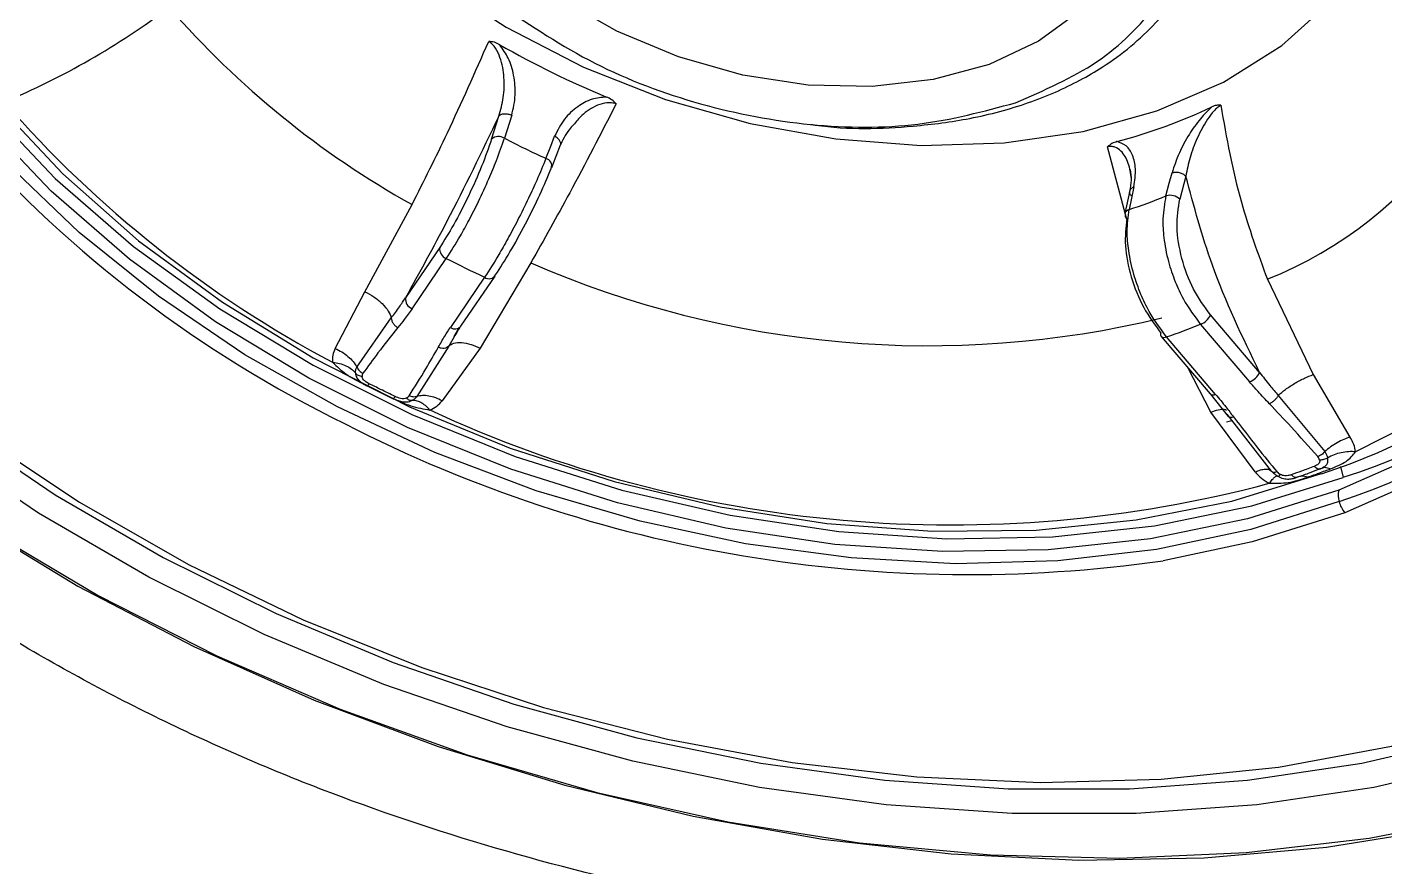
# Model space of a CAD drawing. Extents: x 525 to 613, y 487 to 635.
# Drawn here: x 554.262 to 555.882, y 575.496 to 576.498 of the extents above; entities that cross this region are included whole.
import ezdxf

# ---------------------------------------------------------------- set-up
doc = ezdxf.new("R2010")
doc.units = 0
doc.header["$MEASUREMENT"] = 0
doc.layers.add('1', color=4, linetype='Continuous')
doc.layers.add('STD TEST', color=3, linetype='Continuous')

# ---------------------------------------------------------------- blocks, each defined once
blk = doc.blocks.new('2023 VANGUARD')
at = {"layer": '1', "color": 3, "linetype": 'Continuous', "lineweight": 25}
for p, q in [((-14.1436, -16.3264), (-14.1349, -16.299)), ((-14.1195, -16.2979), (-14.1282, -16.3253)), ((-14.0718, -16.3602), (-14.0612, -16.3333)), ((-13.3855, -16.4223), (-13.4084, -16.3355)), ((-13.315, -16.3707), (-13.3221, -16.3982)), ((-13.3817, -16.3876), (-13.3876, -16.4153)), ((-13.3769, -16.3835), (-13.3826, -16.4104)), ((-14.2948, -16.5087), (-14.2385, -16.4046)), ((-14.2055, -16.4559), (-14.2464, -16.5159)), ((-14.2385, -16.5289), (-14.1976, -16.4689)), ((-14.0968, -16.474), (-14.1572, -16.5761)), ((-14.1519, -16.4913), (-14.1927, -16.5513)), ((-14.1803, -16.5499), (-14.1394, -16.4899)), ((-13.2177, -16.4938), (-13.163, -16.6076)), ((-14.3301, -16.5764), (-14.2948, -16.5087)), ((-14.3043, -16.5987), (-14.2633, -16.54)), ((-13.227, -16.605), (-13.2855, -16.5363)), ((-14.1881, -16.5621), (-14.1819, -16.5515)), ((-13.2974, -16.5476), (-13.2389, -16.6163)), ((-14.1948, -16.5736), (-14.2327, -16.6338)), ((-14.1572, -16.5761), (-14.2025, -16.639)), ((-13.3444, -16.562), (-13.2859, -16.6307)), ((-13.2795, -16.6312), (-13.3381, -16.5624)), ((-13.2852, -16.6524), (-13.3128, -16.5991)), ((-13.163, -16.6076), (-13.1191, -16.6823)), ((-14.292, -16.6211), (-14.261, -16.6364)), ((-13.2856, -16.631), (-13.2859, -16.6307)), ((-13.2856, -16.631), (-13.2643, -16.6577)), ((-13.2047, -16.6325), (-13.1491, -16.6996)), ((-13.2324, -16.7238), (-13.2852, -16.6524)), ((-13.2128, -16.7229), (-13.2655, -16.6548)), ((-13.2663, -16.6641), (-13.26, -16.6626)), ((-13.2157, -16.721), (-13.2128, -16.7229)), ((-13.1498, -16.7179), (-13.1516, -16.719)), ((-13.15, -16.7175), (-13.1499, -16.7177)), ((-13.1303, -16.7172), (-13.1273, -16.7303))]:
    blk.add_line(p, q, dxfattribs=at)
at = {"layer": '1', "color": 3, "linetype": 'Continuous', "lineweight": 25, "flags": 128}
for points in [[(-14.7486, -16.791), (-14.6133, -16.8713), (-14.4715, -16.9435), (-14.3242, -17.0072), (-14.1726, -17.0617), (-14.018, -17.1067), (-13.8615, -17.1417), (-13.7045, -17.1666), (-13.5482, -17.181), (-13.3939, -17.1849), (-13.2428, -17.1782), (-13.0962, -17.1611), (-12.9551, -17.1336)], [(-12.9576, -17.0695), (-13.0908, -17.1006), (-13.2302, -17.1214), (-13.3744, -17.1318), (-13.5223, -17.1318), (-13.6726, -17.1213), (-13.824, -17.1005), (-13.9752, -17.0694), (-14.1249, -17.0283), (-14.272, -16.9777), (-14.415, -16.918), (-14.5528, -16.8495), (-14.6842, -16.7731), (-14.808, -16.6892)], [(-14.7855, -16.669), (-14.6643, -16.7511), (-14.5357, -16.826), (-14.4008, -16.893), (-14.2609, -16.9515), (-14.117, -17.001), (-13.9704, -17.0412), (-13.8224, -17.0716), (-13.6742, -17.092), (-13.5271, -17.1023), (-13.3824, -17.1023), (-13.2412, -17.0921), (-13.1049, -17.0717), (-12.9744, -17.0413)], [(-13.1321, -16.7593), (-13.2376, -16.7927), (-13.3499, -16.8163), (-13.4677, -16.83), (-13.5897, -16.8334), (-13.7144, -16.8266), (-13.8404, -16.8097), (-13.9662, -16.7828), (-14.0903, -16.7463), (-14.2112, -16.7006), (-14.3276, -16.6462), (-14.438, -16.5838), (-14.5412, -16.514), (-14.636, -16.4378), (-14.7212, -16.356), (-14.7959, -16.2696), (-14.8592, -16.1796), (-14.9103, -16.087), (-14.9487, -15.9929), (-14.9738, -15.8984), (-14.9855, -15.8047), (-14.9835, -15.7128), (-14.9679, -15.6238), (-14.9516, -15.5712)], [(-12.874, -15.6084), (-12.8018, -15.7011), (-12.7425, -15.7971), (-12.6967, -15.8952), (-12.6651, -15.9941), (-12.6481, -16.0928), (-12.6458, -16.1898), (-12.6584, -16.284), (-12.6856, -16.3741), (-12.7271, -16.4591), (-12.7824, -16.5379), (-12.8508, -16.6095), (-12.9314, -16.673), (-13.0232, -16.7276), (-13.1251, -16.7726)], [(-14.9452, -15.6836), (-14.9491, -15.723), (-14.948, -15.8162), (-14.9327, -15.9109), (-14.9033, -16.0062), (-14.8603, -16.1006), (-14.8042, -16.1932), (-14.7356, -16.2826), (-14.6555, -16.3678), (-14.5648, -16.4477), (-14.4648, -16.5212), (-14.3566, -16.5876), (-14.2416, -16.6459), (-14.1213, -16.6954), (-13.9971, -16.7354), (-13.8707, -16.7656), (-13.7436, -16.7854), (-13.6175, -16.7947), (-13.4938, -16.7933), (-13.3742, -16.7812), (-13.2602, -16.7587), (-13.1532, -16.7259)], [(-13.4494, -15.7974), (-13.4095, -15.8528), (-13.3817, -15.9106), (-13.3671, -15.9689), (-13.3659, -16.026), (-13.3782, -16.0802), (-13.4038, -16.1298), (-13.4417, -16.1734), (-13.4908, -16.2095), (-13.5497, -16.2371), (-13.6166, -16.2553), (-13.6893, -16.2636), (-13.7658, -16.2618), (-13.8437, -16.2499), (-13.9206, -16.2282), (-13.9942, -16.1975), (-14.0622, -16.1586), (-14.1226, -16.1127), (-14.1736, -16.0613)], [(-12.6812, -15.976), (-12.6801, -15.9802), (-12.6634, -16.0772), (-12.6612, -16.1725), (-12.6735, -16.2651), (-12.7003, -16.3538), (-12.7411, -16.4374), (-12.7954, -16.5149), (-12.8627, -16.5853), (-12.9419, -16.6477), (-13.0322, -16.7014), (-13.1324, -16.7456)], [(-14.353, -16.0065), (-14.2873, -16.0747), (-14.2111, -16.1372), (-14.126, -16.1928), (-14.0337, -16.2404), (-13.9361, -16.2789), (-13.835, -16.3077), (-13.7326, -16.3262), (-13.6308, -16.334), (-13.5317, -16.3309), (-13.4374, -16.3171), (-13.3496, -16.2927), (-13.2701, -16.2582), (-13.2006, -16.2145), (-13.1424, -16.1623), (-13.0966, -16.1026), (-13.0643, -16.0367)], [(-12.7004, -16.0943), (-12.702, -16.1895), (-12.7189, -16.2814), (-12.7507, -16.3688), (-12.7971, -16.4505), (-12.8573, -16.5255), (-12.9306, -16.5925), (-13.016, -16.6509), (-13.1123, -16.6997)], [(-14.747, -16.2866), (-14.6643, -16.3733), (-14.5709, -16.4545), (-14.4679, -16.5292), (-14.3567, -16.5964), (-14.2388, -16.6554), (-14.1154, -16.7053), (-13.9883, -16.7455), (-13.859, -16.7755), (-13.7291, -16.795), (-13.6002, -16.8037), (-13.4741, -16.8014), (-13.3522, -16.7883), (-13.2361, -16.7645), (-13.1273, -16.7303)], [(-13.1324, -16.7456), (-13.2412, -16.7798), (-13.3573, -16.8037), (-13.4791, -16.8168), (-13.6053, -16.819), (-13.7341, -16.8103), (-13.864, -16.7909), (-13.9933, -16.7608), (-14.1205, -16.7206), (-14.2438, -16.6707), (-14.3618, -16.6118), (-14.473, -16.5445), (-14.5759, -16.4698), (-14.6693, -16.3886), (-14.7521, -16.3019)], [(-14.0787, -16.3496), (-14.0729, -16.3347), (-14.0683, -16.323)], [(-13.3387, -16.3943), (-13.3347, -16.3789), (-13.3315, -16.3668)], [(-15.2129, -16.3984), (-15.1163, -16.5019), (-15.0095, -16.6005), (-14.8935, -16.6936), (-14.7691, -16.7803), (-14.6373, -16.8601), (-14.499, -16.9322), (-14.3553, -16.9963), (-14.2073, -17.0517), (-14.0561, -17.0981), (-13.9029, -17.1351), (-13.7488, -17.1624), (-13.5951, -17.1798), (-13.4428, -17.1873), (-13.2932, -17.1846), (-13.1473, -17.1719), (-13.0064, -17.1493), (-12.8714, -17.1168), (-12.7434, -17.0749), (-12.6233, -17.0237), (-12.5122, -16.9637), (-12.4107, -16.8953), (-12.3198, -16.8191), (-12.266, -16.7649)], [(-15.0708, -16.3949), (-14.9769, -16.4948), (-14.8724, -16.5896), (-14.7582, -16.6783), (-14.6354, -16.7601), (-14.5052, -16.8343), (-14.3686, -16.9003), (-14.227, -16.9574), (-14.0816, -17.0051), (-13.9337, -17.043), (-13.7847, -17.0707), (-13.6359, -17.088), (-13.4886, -17.0948), (-13.3443, -17.0909), (-13.2042, -17.0764), (-13.0695, -17.0514), (-12.9415, -17.0163), (-12.8214, -16.9711), (-12.7578, -16.9416)], [(-13.1251, -16.7726), (-13.2358, -16.8075), (-13.3422, -16.8298)]]:
    blk.add_lwpolyline(points, dxfattribs=at)
at = {"layer": '1', "color": 3, "linetype": 'Continuous', "lineweight": 25}
for centre, radius, start, end in [((-13.4018, -16.0348), 0.4945, 291.8533, 356.5965), ((-15.083, -15.4306), 0.9236, 292.7917, 306.9104), ((-13.7083, -15.4559), 1.0868, 221.007, 240.7986), ((-13.6063, -15.299), 1.0558, 240.0256, 247.735), ((-13.6906, -15.3802), 1.3725, 221.0753, 242.0791), ((-13.5622, -15.7034), 0.6473, 284.7717, 295.4575), ((-13.3512, -16.085), 0.709, 288.0028, 341.0019), ((-13.3313, -16.0721), 0.689, 287.2221, 339.2296), ((-13.671, -15.3438), 1.4726, 221.5886, 243.92), ((-14.1352, -16.3362), 0.013, 57.4035, 130.4735), ((-13.6316, -15.3751), 1.0721, 242.4073, 245.3532), ((-14.0808, -16.3583), 0.00895, 340.3022, 76.6017), ((-13.3685, -16.0513), 0.7082, 287.7001, 334.0771), ((-13.3278, -16.3765), 0.0104, 108.9634, 110.9816), ((-13.5864, -15.786), 0.6568, 288.0725, 292.1567), ((-13.335, -16.404), 0.0104, 108.9641, 110.9103), ((-13.3337, -16.4102), 0.0167, 46.3007, 106.1546), ((-13.3809, -16.4172), 0.00697, 104.6529, 164.4143), ((-13.3808, -16.4163), 0.0068, 171.4783, 227.9065), ((-14.1932, -16.4573), 0.0124, 173.4728, 249.0824), ((-13.6304, -15.3699), 1.2367, 242.7003, 245.0602), ((-13.6222, -15.3866), 1.1865, 246.4225, 283.5866), ((-14.1466, -16.484), 0.00905, 234.1163, 329.3087), ((-14.234, -16.5173), 0.0124, 173.4725, 249.0823), ((-13.3051, -16.5276), 0.0214, 290.8915, 335.9356), ((-14.1873, -16.5435), 0.00952, 235.4584, 317.6457), ((-13.3411, -16.5597), 0.00408, 155.8755, 215.436), ((-13.5782, -15.8439), 0.7576, 288.4787, 291.7505), ((-13.3409, -16.5574), 0.00582, 233.2301, 299.2561), ((-13.2466, -16.5963), 0.0214, 290.8915, 335.936), ((-13.2824, -16.6261), 0.00581, 236.5403, 300.0014), ((-13.5953, -15.3092), 1.4779, 245.1137, 284.8954), ((-13.5741, -15.2167), 1.6297, 242.8248, 278.1835), ((-13.1528, -16.7176), 0.00833, 245.9049, 267.396), ((-13.1085, -16.752), 0.0247, 165.065, 197.1851), ((-13.1001, -16.7509), 0.0331, 194.5758, 220.9162)]:
    blk.add_arc(centre, radius, start, end, dxfattribs=at)
for points, knots in [([(-16.5498, -12.9159), (-16.5513, -12.9278), (-16.5546, -12.9527), (-16.5593, -12.9917), (-16.5648, -13.0384), (-16.5706, -13.0916), (-16.5768, -13.1543), (-16.5856, -13.2521), (-16.597, -13.4089), (-16.6056, -13.6098), (-16.6073, -13.7755), (-16.6062, -13.8771), (-16.605, -13.9448), (-16.6029, -14.0187), (-16.5994, -14.1035), (-16.5941, -14.2052), (-16.5842, -14.3493), (-16.5663, -14.536), (-16.5392, -14.7398), (-16.5037, -14.9438), (-16.4518, -15.1823), (-16.3967, -15.3786), (-16.3451, -15.5324), (-16.308, -15.6353), (-16.2536, -15.7721), (-16.1757, -15.9427), (-16.0822, -16.1203), (-15.9754, -16.2961), (-15.8496, -16.4766), (-15.7008, -16.6615), (-15.4966, -16.879), (-15.2361, -17.1079), (-14.9778, -17.2893), (-14.7816, -17.4079), (-14.6514, -17.4802), (-14.5181, -17.5485), (-14.3583, -17.6236), (-14.1583, -17.7076), (-13.9232, -17.792), (-13.7387, -17.8474), (-13.6197, -17.879), (-13.5652, -17.8927), (-13.5255, -17.9023), (-13.4995, -17.9085), (-13.4845, -17.912), (-13.473, -17.9145), (-13.4643, -17.9166), (-13.4566, -17.9185), (-13.4482, -17.9205), (-13.4432, -17.9214), (-13.4409, -17.9218)], [0, 0, 0, 0, 0.0063364, 0.0132778, 0.0208232, 0.0312243, 0.0416147, 0.0541661, 0.0831948, 0.124789, 0.1604454, 0.1705739, 0.178262, 0.1960671, 0.2094117, 0.2227472, 0.2493859, 0.2848442, 0.3202595, 0.3556568, 0.3910707, 0.4443483, 0.4576951, 0.4711496, 0.4980368, 0.5292124, 0.5607134, 0.5920153, 0.6233876, 0.6588959, 0.6949883, 0.7488011, 0.7988557, 0.8176159, 0.8365692, 0.8554405, 0.8742549, 0.9031175, 0.937046, 0.9685044, 0.9763904, 0.984237, 0.9901079, 0.9921131, 0.9945557, 0.9960548, 0.9966741, 0.9980286, 0.9991197, 1, 1, 1, 1]), ([(-13.4645, -17.2901), (-13.6076, -17.2798), (-13.7516, -17.2616), (-13.9692, -17.2179), (-14.0412, -17.2007), (-14.1833, -17.1607), (-14.2534, -17.1379), (-14.3918, -17.0861), (-14.4606, -17.0569), (-14.5934, -16.9931), (-14.6574, -16.9585), (-14.7806, -16.8846), (-14.8398, -16.8452), (-14.9537, -16.7615), (-15.0084, -16.7172), (-15.1623, -16.5809), (-15.2526, -16.4848), (-15.3739, -16.3343), (-15.412, -16.2829), (-15.4833, -16.1792), (-15.5164, -16.127), (-15.6093, -15.9695), (-15.6626, -15.8633), (-15.7562, -15.6487), (-15.7965, -15.5403), (-15.8654, -15.3255), (-15.8944, -15.2188), (-15.9439, -15.0062), (-15.9642, -14.9004), (-16.0156, -14.5841), (-16.0368, -14.3747), (-16.056, -14.0619), (-16.0601, -13.9579), (-16.0641, -13.7503), (-16.0639, -13.6468), (-16.0598, -13.4401), (-16.0558, -13.337), (-16.0443, -13.1312), (-16.0368, -13.0284), (-16.0273, -12.9259)], [0, 0, 0, 0, 0.0625, 0.0625, 0.09375, 0.09375, 0.125, 0.125, 0.15625, 0.15625, 0.1875, 0.1875, 0.21875, 0.21875, 0.25, 0.25, 0.3125, 0.3125, 0.34375, 0.34375, 0.375, 0.375, 0.4375, 0.4375, 0.5, 0.5, 0.5625, 0.5625, 0.625, 0.625, 0.75, 0.75, 0.8125, 0.8125, 0.875, 0.875, 0.9375, 0.9375, 1, 1, 1, 1]), ([(-14.1005, -12.9814), (-14.078, -12.9947), (-14.0334, -13.0211), (-13.9671, -13.0608), (-13.9019, -13.1002), (-13.8378, -13.1392), (-13.7748, -13.1779), (-13.7128, -13.2164), (-13.6519, -13.2545), (-13.5921, -13.2923), (-13.5332, -13.3298), (-13.389, -13.4225), (-13.168, -13.569), (-12.8698, -13.778), (-12.5867, -13.9891), (-12.2186, -14.2829), (-11.8748, -14.5904), (-11.5574, -14.9167), (-11.3328, -15.1727), (-11.1298, -15.4325), (-10.965, -15.6729), (-10.8377, -15.8844), (-10.7407, -16.0678), (-10.665, -16.2345), (-10.6076, -16.3852), (-10.5741, -16.4941), (-10.5546, -16.5714), (-10.5439, -16.619), (-10.5348, -16.6659), (-10.5273, -16.7121), (-10.5213, -16.7574), (-10.5185, -16.7874), (-10.5172, -16.8022)], [0, 0, 0, 0, 0.013306, 0.026433, 0.039382, 0.052156, 0.064759, 0.077192, 0.089459, 0.101561, 0.113501, 0.125282, 0.189691, 0.250215, 0.314349, 0.374572, 0.499105, 0.561794, 0.624451, 0.689018, 0.749113, 0.793583, 0.835338, 0.874607, 0.906672, 0.937147, 0.948048, 0.958774, 0.969328, 0.979715, 0.989938, 1, 1, 1, 1]), ([(-14.3523, -13.1674), (-14.1288, -13.2984), (-13.9082, -13.4329), (-13.5841, -13.6419), (-13.4774, -13.7126), (-13.2675, -13.8561), (-13.1642, -13.9291), (-12.86, -14.1517), (-12.6646, -14.3051), (-12.3864, -14.5453), (-12.2961, -14.627), (-12.1648, -14.7524), (-12.1217, -14.7946), (-12.0369, -14.8802), (-11.9953, -14.9235), (-11.8731, -15.0544), (-11.7955, -15.143), (-11.6488, -15.3222), (-11.5797, -15.4129), (-11.4502, -15.5967), (-11.3898, -15.6899), (-11.3066, -15.8315), (-11.2801, -15.8791), (-11.2299, -15.975), (-11.2061, -16.0234), (-11.162, -16.1201), (-11.1417, -16.1684), (-11.105, -16.2651), (-11.0887, -16.3134), (-11.061, -16.41), (-11.0495, -16.4583), (-11.037, -16.5307), (-11.0336, -16.5548), (-11.0287, -16.603), (-11.0273, -16.6272), (-11.0246, -16.6995), (-11.0253, -16.7476), (-11.0304, -16.8182), (-11.0328, -16.8416), (-11.0389, -16.888), (-11.0424, -16.9111), (-11.0619, -17.0259), (-11.0847, -17.1158), (-11.1152, -17.2037)], [0, 0, 0, 0, 0.125, 0.125, 0.1875, 0.1875, 0.25, 0.25, 0.375, 0.375, 0.4375, 0.4375, 0.46875, 0.46875, 0.5, 0.5, 0.5625, 0.5625, 0.625, 0.625, 0.6875, 0.6875, 0.71875, 0.71875, 0.75, 0.75, 0.78125, 0.78125, 0.8125, 0.8125, 0.84375, 0.84375, 0.859375, 0.859375, 0.875, 0.875, 0.90625, 0.90625, 0.921875, 0.921875, 0.9375, 0.9375, 1, 1, 1, 1]), ([(-13.5184, -16.283), (-13.4843, -16.2681), (-13.4162, -16.2385), (-13.3454, -16.1672), (-13.3096, -16.0932), (-13.2993, -16.0244), (-13.3031, -15.9658), (-13.3194, -15.906), (-13.3488, -15.8424), (-13.3806, -15.801), (-13.3979, -15.7786)], [0, 0, 0, 0, 0.162772, 0.325546, 0.488367, 0.586263, 0.684186, 0.782151, 0.881785, 1, 1, 1, 1]), ([(-13.7621, -16.3088), (-13.7605, -16.3091), (-13.7191, -16.3156), (-13.6542, -16.3134), (-13.5695, -16.3026), (-13.5135, -16.2874), (-13.4707, -16.2707), (-13.4413, -16.2564), (-13.3982, -16.2312), (-13.3502, -16.191), (-13.3095, -16.137), (-13.2964, -16.0994), (-13.2909, -16.0836)], [0, 0, 0, 0, 0.007145, 0.185262, 0.293719, 0.415003, 0.475138, 0.533598, 0.590381, 0.750428, 0.895453, 1, 1, 1, 1]), ([(-14.1324, -16.1669), (-14.0961, -16.1912), (-14.0236, -16.2398), (-13.8949, -16.2879), (-13.7627, -16.3128), (-13.6319, -16.3137), (-13.5562, -16.2932), (-13.5184, -16.283)], [0, 0, 0, 0, 0.200121, 0.400187, 0.600172, 0.800086, 1, 1, 1, 1]), ([(-14.2385, -16.4046), (-14.2243, -16.3763), (-14.1925, -16.3129), (-14.1632, -16.2464), (-14.147, -16.2097)], [0, 0, 0, 0, 0.447508, 1, 1, 1, 1]), ([(-14.1338, -16.2136), (-14.1359, -16.2125), (-14.1401, -16.2104), (-14.1447, -16.2099), (-14.147, -16.2097)], [0, 0, 0, 0, 0.507105, 1, 1, 1, 1]), ([(-14.1349, -16.299), (-14.1328, -16.2917), (-14.1287, -16.2769), (-14.1281, -16.2531), (-14.1313, -16.2329), (-14.1375, -16.2196), (-14.1424, -16.2131), (-14.1455, -16.2108), (-14.147, -16.2097)], [0, 0, 0, 0, 0.257263, 0.515312, 0.767777, 0.887979, 0.944767, 1, 1, 1, 1]), ([(-14.1195, -16.2979), (-14.1177, -16.2899), (-14.1142, -16.2748), (-14.1164, -16.2514), (-14.1221, -16.2306), (-14.1301, -16.2189), (-14.1338, -16.2136)], [0, 0, 0, 0, 0.305289, 0.576375, 0.807463, 1, 1, 1, 1]), ([(-13.9949, -16.2843), (-14.0132, -16.32), (-14.0464, -16.3846), (-14.0812, -16.4464), (-14.0968, -16.474)], [0, 0, 0, 0, 0.5525002, 1, 1, 1, 1]), ([(-14.0064, -16.2761), (-14.0123, -16.2767), (-14.0254, -16.278), (-14.0422, -16.2878), (-14.0581, -16.3023), (-14.0648, -16.3159), (-14.0683, -16.323)], [0, 0, 0, 0, 0.192524, 0.423609, 0.694681, 1, 1, 1, 1]), ([(-13.9949, -16.2843), (-13.9967, -16.2838), (-14.0004, -16.2827), (-14.0082, -16.283), (-14.0212, -16.2869), (-14.035, -16.2961), (-14.0428, -16.3056), (-14.046, -16.3094)], [0, 0, 0, 0, 0.084349, 0.171072, 0.354637, 0.740187, 1, 1, 1, 1]), ([(-13.9949, -16.2843), (-13.9965, -16.2826), (-13.9998, -16.2791), (-14.0042, -16.2771), (-14.0064, -16.2761)], [0, 0, 0, 0, 0.492897, 1, 1, 1, 1]), ([(-14.1349, -16.299), (-14.1554, -16.3416), (-14.1921, -16.4178), (-14.2298, -16.4859), (-14.2464, -16.5159)], [0, 0, 0, 0, 0.559798, 1, 1, 1, 1]), ([(-13.284, -16.2878), (-13.2886, -16.2924), (-13.2988, -16.3026), (-13.3119, -16.3217), (-13.3241, -16.3439), (-13.3289, -16.3589), (-13.3315, -16.3668)], [0, 0, 0, 0, 0.192524, 0.423609, 0.694681, 1, 1, 1, 1]), ([(-13.2733, -16.286), (-13.2747, -16.2869), (-13.2775, -16.2887), (-13.283, -16.2943), (-13.292, -16.3062), (-13.3019, -16.3253), (-13.3107, -16.3485), (-13.3135, -16.3633), (-13.315, -16.3707)], [0, 0, 0, 0, 0.055233, 0.112021, 0.232223, 0.484688, 0.742737, 1, 1, 1, 1]), ([(-13.2733, -16.286), (-13.275, -16.2859), (-13.2786, -16.2857), (-13.2822, -16.2871), (-13.284, -16.2878)], [0, 0, 0, 0, 0.492897, 1, 1, 1, 1]), ([(-13.2733, -16.286), (-13.2664, -16.3248), (-13.2538, -16.395), (-13.2288, -16.4633), (-13.2177, -16.4938)], [0, 0, 0, 0, 0.5525, 1, 1, 1, 1]), ([(-14.046, -16.3094), (-14.0477, -16.3113), (-14.0547, -16.3186), (-14.0588, -16.3279), (-14.062, -16.3348)], [0, 0, 0, 0, 0.2547051, 1, 1, 1, 1]), ([(-14.1436, -16.3264), (-14.1473, -16.3369), (-14.1546, -16.3579), (-14.171, -16.3947), (-14.1889, -16.4298), (-14.2, -16.4472), (-14.2055, -16.4559)], [0, 0, 0, 0, 0.249697, 0.500187, 0.750582, 1, 1, 1, 1]), ([(-14.1976, -16.4689), (-14.1921, -16.4604), (-14.1834, -16.4469), (-14.1701, -16.4226), (-14.1584, -16.3995), (-14.1473, -16.3752), (-14.1364, -16.3491), (-14.1312, -16.334), (-14.1282, -16.3253)], [0, 0, 0, 0, 0.223173, 0.354792, 0.499492, 0.670253, 0.81071, 1, 1, 1, 1]), ([(-13.3972, -16.3293), (-13.3992, -16.33), (-13.4032, -16.3313), (-13.4067, -16.3341), (-13.4084, -16.3355)], [0, 0, 0, 0, 0.507105, 1, 1, 1, 1]), ([(-13.3769, -16.3835), (-13.3759, -16.3761), (-13.374, -16.3621), (-13.3778, -16.3459), (-13.3847, -16.334), (-13.3933, -16.3308), (-13.3972, -16.3293)], [0, 0, 0, 0, 0.3052886, 0.5763746, 0.8074631, 1, 1, 1, 1]), ([(-14.0787, -16.3496), (-14.0822, -16.358), (-14.0882, -16.3727), (-14.1, -16.3983), (-14.1118, -16.4223), (-14.124, -16.4451), (-14.1376, -16.4693), (-14.1464, -16.4828), (-14.1519, -16.4913)], [0, 0, 0, 0, 0.189178, 0.329349, 0.49967, 0.644705, 0.776575, 1, 1, 1, 1]), ([(-13.3797, -16.3738), (-13.3807, -16.3675), (-13.3828, -16.3549), (-13.3898, -16.3421), (-13.3979, -16.3363), (-13.4036, -16.3349), (-13.4068, -16.3353), (-13.4084, -16.3355)], [0, 0, 0, 0, 0.34743, 0.687342, 0.849178, 0.925636, 1, 1, 1, 1]), ([(-14.1388, -16.4886), (-14.1332, -16.4799), (-14.122, -16.4626), (-14.103, -16.4279), (-14.0851, -16.392), (-14.0766, -16.3715), (-14.0724, -16.3613)], [0, 0, 0, 0, 0.249644, 0.500118, 0.750531, 1, 1, 1, 1]), ([(-13.3815, -16.3627), (-13.3809, -16.3669), (-13.3795, -16.3754), (-13.3812, -16.3843), (-13.382, -16.3887)], [0, 0, 0, 0, 0.496318, 1, 1, 1, 1]), ([(-13.227, -16.605), (-13.2473, -16.5629), (-13.2835, -16.4876), (-13.3054, -16.4064), (-13.315, -16.3707)], [0, 0, 0, 0, 0.559798, 1, 1, 1, 1]), ([(-13.3797, -16.3944), (-13.3802, -16.3939), (-13.381, -16.3929), (-13.3818, -16.3913), (-13.3821, -16.3898), (-13.382, -16.3888), (-13.3819, -16.3884)], [0, 0, 0, 0, 0.2593674, 0.5187347, 0.7781021, 1, 1, 1, 1]), ([(-13.3819, -16.3884), (-13.3819, -16.3883), (-13.3818, -16.3877), (-13.3813, -16.3866), (-13.3803, -16.3853), (-13.3788, -16.3842), (-13.3776, -16.3837), (-13.3769, -16.3835)], [0, 0, 0, 0, 0.034857, 0.276143, 0.517429, 0.758714, 1, 1, 1, 1]), ([(-13.3387, -16.3943), (-13.3403, -16.4031), (-13.3431, -16.4184), (-13.3416, -16.4456), (-13.3367, -16.4713), (-13.3283, -16.4961), (-13.3161, -16.5227), (-13.3046, -16.5379), (-13.2974, -16.5476)], [0, 0, 0, 0, 0.189178, 0.329349, 0.49967, 0.644705, 0.776575, 1, 1, 1, 1]), ([(-13.2855, -16.5363), (-13.2927, -16.5265), (-13.307, -16.5069), (-13.3209, -16.4689), (-13.3273, -16.4302), (-13.3239, -16.4088), (-13.3221, -16.3982)], [0, 0, 0, 0, 0.249646, 0.500117, 0.750527, 1, 1, 1, 1]), ([(-13.3381, -16.5624), (-13.3452, -16.5528), (-13.3567, -16.5376), (-13.3692, -16.5112), (-13.378, -16.4865), (-13.3835, -16.461), (-13.3859, -16.4341), (-13.3838, -16.4191), (-13.3826, -16.4104)], [0, 0, 0, 0, 0.223173, 0.354792, 0.499492, 0.670253, 0.81071, 1, 1, 1, 1]), ([(-13.3854, -16.4213), (-13.3866, -16.4318), (-13.389, -16.4528), (-13.3813, -16.4911), (-13.3664, -16.5287), (-13.352, -16.5482), (-13.3448, -16.558)], [0, 0, 0, 0, 0.249697, 0.500187, 0.750582, 1, 1, 1, 1]), ([(-14.2948, -16.5087), (-14.2911, -16.5106), (-14.2836, -16.5146), (-14.2737, -16.5228), (-14.2661, -16.5317), (-14.2642, -16.5373), (-14.2633, -16.54)], [0, 0, 0, 0, 0.235391, 0.489489, 0.749289, 1, 1, 1, 1]), ([(-14.2633, -16.54), (-14.26, -16.5356), (-14.2542, -16.5277), (-14.2487, -16.5195), (-14.2464, -16.5159)], [0, 0, 0, 0, 0.561456, 1, 1, 1, 1]), ([(-14.2633, -16.54), (-14.2632, -16.541), (-14.263, -16.5431), (-14.2613, -16.5464), (-14.2587, -16.5494), (-14.2565, -16.5508), (-14.2555, -16.5515)], [0, 0, 0, 0, 0.243098, 0.5, 0.756902, 1, 1, 1, 1]), ([(-14.2385, -16.5289), (-14.2415, -16.5332), (-14.2469, -16.5409), (-14.2529, -16.5482), (-14.2555, -16.5515)], [0, 0, 0, 0, 0.559985, 1, 1, 1, 1]), ([(-14.2555, -16.5515), (-14.2635, -16.5615), (-14.2778, -16.5795), (-14.2912, -16.5979), (-14.2971, -16.606)], [0, 0, 0, 0, 0.559997, 1, 1, 1, 1]), ([(-14.2072, -16.5751), (-14.2047, -16.5706), (-14.2001, -16.5625), (-14.195, -16.5548), (-14.1927, -16.5513)], [0, 0, 0, 0, 0.559985, 1, 1, 1, 1]), ([(-14.1809, -16.5506), (-14.1834, -16.5546), (-14.1882, -16.5622), (-14.1927, -16.5699), (-14.1948, -16.5736)], [0, 0, 0, 0, 0.519611, 1, 1, 1, 1]), ([(-14.3301, -16.5764), (-14.3313, -16.579), (-14.3336, -16.5843), (-14.3334, -16.59), (-14.3333, -16.5929)], [0, 0, 0, 0, 0.495801, 1, 1, 1, 1]), ([(-14.3301, -16.5764), (-14.3274, -16.5777), (-14.322, -16.5804), (-14.3148, -16.5858), (-14.3085, -16.592), (-14.3057, -16.5964), (-14.3043, -16.5987)], [0, 0, 0, 0, 0.2435327, 0.4957816, 0.7502251, 1, 1, 1, 1]), ([(-14.2421, -16.633), (-14.2353, -16.6223), (-14.2232, -16.6032), (-14.2121, -16.5837), (-14.2072, -16.5751)], [0, 0, 0, 0, 0.559998, 1, 1, 1, 1]), ([(-14.1948, -16.5736), (-14.1954, -16.5742), (-14.1968, -16.5756), (-14.2, -16.5765), (-14.2036, -16.5764), (-14.206, -16.5755), (-14.2072, -16.5751)], [0, 0, 0, 0, 0.243098, 0.5, 0.756902, 1, 1, 1, 1]), ([(-14.1948, -16.5736), (-14.193, -16.5722), (-14.1893, -16.5694), (-14.1796, -16.5689), (-14.1685, -16.571), (-14.1609, -16.5745), (-14.1572, -16.5761)], [0, 0, 0, 0, 0.250711, 0.510511, 0.764609, 1, 1, 1, 1]), ([(-14.3333, -16.5929), (-14.3283, -16.5978), (-14.3177, -16.6081), (-14.3029, -16.6155), (-14.295, -16.6194)], [0, 0, 0, 0, 0.470057, 1, 1, 1, 1]), ([(-14.3333, -16.5929), (-14.3305, -16.5933), (-14.3248, -16.5941), (-14.3172, -16.5969), (-14.3106, -16.6007), (-14.3076, -16.604), (-14.3061, -16.6056)], [0, 0, 0, 0, 0.2439673, 0.496145, 0.7503243, 1, 1, 1, 1]), ([(-14.3061, -16.6056), (-14.3061, -16.6044), (-14.306, -16.6019), (-14.3049, -16.5998), (-14.3043, -16.5987)], [0, 0, 0, 0, 0.494345, 1, 1, 1, 1]), ([(-14.3061, -16.6056), (-14.3057, -16.6061), (-14.3048, -16.6071), (-14.3029, -16.6083), (-14.3007, -16.6093), (-14.299, -16.6096), (-14.2982, -16.6098)], [0, 0, 0, 0, 0.247007, 0.5, 0.752993, 1, 1, 1, 1]), ([(-14.3061, -16.6056), (-14.3058, -16.6074), (-14.3052, -16.6109), (-14.3016, -16.6151), (-14.2973, -16.6181), (-14.294, -16.6198), (-14.2924, -16.6206)], [0, 0, 0, 0, 0.297153, 0.554926, 0.789648, 1, 1, 1, 1]), ([(-14.3043, -16.5987), (-14.3039, -16.5994), (-14.3032, -16.6008), (-14.3015, -16.6029), (-14.2994, -16.6047), (-14.2979, -16.6056), (-14.2971, -16.606)], [0, 0, 0, 0, 0.246698, 0.5, 0.753302, 1, 1, 1, 1]), ([(-14.2971, -16.606), (-14.2975, -16.6067), (-14.2981, -16.6078), (-14.2982, -16.6092), (-14.2982, -16.6098)], [0, 0, 0, 0, 0.557139, 1, 1, 1, 1]), ([(-13.227, -16.605), (-13.223, -16.6102), (-13.2157, -16.6195), (-13.208, -16.6285), (-13.2047, -16.6325)], [0, 0, 0, 0, 0.558531, 1, 1, 1, 1]), ([(-13.2047, -16.6325), (-13.2019, -16.6301), (-13.1963, -16.6252), (-13.1851, -16.6179), (-13.1734, -16.6116), (-13.1664, -16.6089), (-13.163, -16.6076)], [0, 0, 0, 0, 0.250711, 0.5105114, 0.7646087, 1, 1, 1, 1]), ([(-14.3024, -16.614), (-14.3016, -16.6148), (-14.3, -16.6164), (-14.2965, -16.6189), (-14.2937, -16.6203), (-14.2919, -16.6212)], [0, 0, 0, 0, 0.27206, 0.528249, 1, 1, 1, 1]), ([(-14.2897, -16.6186), (-14.291, -16.6179), (-14.2935, -16.6165), (-14.2962, -16.6141), (-14.2979, -16.6118), (-14.2981, -16.6104), (-14.2982, -16.6098)], [0, 0, 0, 0, 0.316237, 0.605106, 0.810922, 1, 1, 1, 1]), ([(-14.2924, -16.6206), (-14.2924, -16.6208), (-14.2923, -16.6213), (-14.2917, -16.6211), (-14.2908, -16.6202), (-14.2901, -16.6191), (-14.2897, -16.6186)], [0, 0, 0, 0, 0.245697, 0.5, 0.754303, 1, 1, 1, 1]), ([(-14.2587, -16.6338), (-14.2645, -16.631), (-14.2748, -16.6259), (-14.2851, -16.6208), (-14.2897, -16.6186)], [0, 0, 0, 0, 0.56, 1, 1, 1, 1]), ([(-13.2152, -16.6424), (-13.2198, -16.6376), (-13.2279, -16.629), (-13.2356, -16.6202), (-13.2389, -16.6163)], [0, 0, 0, 0, 0.559985, 1, 1, 1, 1]), ([(-14.2642, -16.6345), (-14.2561, -16.6384), (-14.241, -16.6458), (-14.2248, -16.6485), (-14.2172, -16.6499)], [0, 0, 0, 0, 0.5297312, 1, 1, 1, 1]), ([(-14.2614, -16.6358), (-14.2613, -16.636), (-14.2613, -16.6365), (-14.2607, -16.6363), (-14.2598, -16.6355), (-14.259, -16.6344), (-14.2587, -16.6338)], [0, 0, 0, 0, 0.245697, 0.5, 0.754303, 1, 1, 1, 1]), ([(-14.2614, -16.6358), (-14.2598, -16.6366), (-14.2564, -16.6382), (-14.2508, -16.64), (-14.2445, -16.6406), (-14.2407, -16.6393), (-14.2387, -16.6386)], [0, 0, 0, 0, 0.210808, 0.445743, 0.703445, 1, 1, 1, 1]), ([(-14.2454, -16.6357), (-14.2463, -16.636), (-14.2484, -16.6366), (-14.2532, -16.6361), (-14.2565, -16.6347), (-14.2587, -16.6338)], [0, 0, 0, 0, 0.243345, 0.515967, 1, 1, 1, 1]), ([(-14.2454, -16.6357), (-14.2446, -16.6353), (-14.2433, -16.6345), (-14.2425, -16.6334), (-14.2421, -16.633)], [0, 0, 0, 0, 0.562763, 1, 1, 1, 1]), ([(-14.2387, -16.6386), (-14.2392, -16.6387), (-14.2402, -16.6388), (-14.242, -16.6382), (-14.2437, -16.6372), (-14.2448, -16.6362), (-14.2454, -16.6357)], [0, 0, 0, 0, 0.247007, 0.5, 0.752993, 1, 1, 1, 1]), ([(-14.2327, -16.6338), (-14.2333, -16.634), (-14.2347, -16.6344), (-14.2371, -16.6344), (-14.2396, -16.634), (-14.2413, -16.6333), (-14.2421, -16.633)], [0, 0, 0, 0, 0.246698, 0.5, 0.753302, 1, 1, 1, 1]), ([(-14.2327, -16.6338), (-14.2335, -16.6348), (-14.2351, -16.6367), (-14.2375, -16.638), (-14.2387, -16.6386)], [0, 0, 0, 0, 0.503013, 1, 1, 1, 1]), ([(-14.2172, -16.6499), (-14.219, -16.648), (-14.2225, -16.6443), (-14.2282, -16.6406), (-14.2338, -16.6384), (-14.2371, -16.6386), (-14.2387, -16.6386)], [0, 0, 0, 0, 0.2439673, 0.496145, 0.7503243, 1, 1, 1, 1]), ([(-14.2025, -16.639), (-14.2051, -16.6377), (-14.2104, -16.6351), (-14.2184, -16.633), (-14.2262, -16.6323), (-14.2305, -16.6333), (-14.2327, -16.6338)], [0, 0, 0, 0, 0.2435327, 0.4957816, 0.7502251, 1, 1, 1, 1]), ([(-14.2172, -16.6499), (-14.2143, -16.6484), (-14.2085, -16.6457), (-14.2045, -16.6412), (-14.2025, -16.639)], [0, 0, 0, 0, 0.504199, 1, 1, 1, 1]), ([(-13.2795, -16.6312), (-13.2754, -16.6361), (-13.268, -16.645), (-13.2611, -16.6541), (-13.2581, -16.6581)], [0, 0, 0, 0, 0.559985, 1, 1, 1, 1]), ([(-13.2047, -16.6325), (-13.2052, -16.6335), (-13.2065, -16.6355), (-13.2092, -16.6384), (-13.2123, -16.6408), (-13.2143, -16.6419), (-13.2152, -16.6424)], [0, 0, 0, 0, 0.243098, 0.5, 0.756902, 1, 1, 1, 1]), ([(-13.2852, -16.6524), (-13.2821, -16.6513), (-13.2757, -16.6491), (-13.269, -16.6484), (-13.2672, -16.6497), (-13.2665, -16.6502)], [0, 0, 0, 0, 0.349678, 0.727143, 1, 1, 1, 1]), ([(-13.2655, -16.6548), (-13.2655, -16.6555), (-13.2653, -16.657), (-13.2636, -16.6583), (-13.2612, -16.6588), (-13.2591, -16.6583), (-13.2581, -16.6581)], [0, 0, 0, 0, 0.243098, 0.5, 0.756902, 1, 1, 1, 1]), ([(-13.1575, -16.7056), (-13.168, -16.6937), (-13.1869, -16.6725), (-13.2066, -16.6516), (-13.2152, -16.6424)], [0, 0, 0, 0, 0.559998, 1, 1, 1, 1]), ([(-13.2581, -16.6581), (-13.2487, -16.6704), (-13.2318, -16.6923), (-13.2141, -16.714), (-13.2063, -16.7235)], [0, 0, 0, 0, 0.559997, 1, 1, 1, 1]), ([(-13.1191, -16.6823), (-13.1215, -16.6831), (-13.1265, -16.6848), (-13.1345, -16.6889), (-13.1423, -16.6939), (-13.1469, -16.6977), (-13.1491, -16.6996)], [0, 0, 0, 0, 0.2435327, 0.4957816, 0.7502251, 1, 1, 1, 1]), ([(-13.1123, -16.6997), (-13.1128, -16.6967), (-13.114, -16.6909), (-13.1174, -16.6852), (-13.1191, -16.6823)], [0, 0, 0, 0, 0.504199, 1, 1, 1, 1]), ([(-13.1491, -16.6996), (-13.1498, -16.7003), (-13.151, -16.7016), (-13.1531, -16.7033), (-13.1553, -16.7047), (-13.1568, -16.7053), (-13.1575, -16.7056)], [0, 0, 0, 0, 0.246698, 0.5, 0.753302, 1, 1, 1, 1]), ([(-13.1553, -16.7097), (-13.1555, -16.7089), (-13.156, -16.7075), (-13.157, -16.7062), (-13.1575, -16.7056)], [0, 0, 0, 0, 0.562763, 1, 1, 1, 1]), ([(-13.1491, -16.6996), (-13.1483, -16.7009), (-13.1467, -16.7033), (-13.146, -16.7058), (-13.1456, -16.707)], [0, 0, 0, 0, 0.503013, 1, 1, 1, 1]), ([(-13.1123, -16.6997), (-13.1151, -16.6996), (-13.1208, -16.6994), (-13.1296, -16.7007), (-13.1382, -16.7032), (-13.1432, -16.7058), (-13.1456, -16.707)], [0, 0, 0, 0, 0.243967, 0.496145, 0.750324, 1, 1, 1, 1]), ([(-13.1426, -16.7202), (-13.1359, -16.7175), (-13.1231, -16.7126), (-13.1157, -16.7038), (-13.1123, -16.6997)], [0, 0, 0, 0, 0.53167, 1, 1, 1, 1]), ([(-13.2324, -16.7238), (-13.2302, -16.7229), (-13.2257, -16.7211), (-13.2201, -16.7204), (-13.2167, -16.7203), (-13.2157, -16.721), (-13.2157, -16.721)], [0, 0, 0, 0, 0.323716, 0.659017, 0.997236, 1, 1, 1, 1]), ([(-13.1616, -16.7172), (-13.1667, -16.7191), (-13.1759, -16.7225), (-13.1851, -16.7258), (-13.1891, -16.7273)], [0, 0, 0, 0, 0.56, 1, 1, 1, 1]), ([(-13.182, -16.7301), (-13.1768, -16.7283), (-13.1676, -16.7249), (-13.1584, -16.7215), (-13.1544, -16.72)], [0, 0, 0, 0, 0.5599993, 1, 1, 1, 1]), ([(-13.1553, -16.7097), (-13.1552, -16.7105), (-13.1551, -16.7123), (-13.1572, -16.7151), (-13.1599, -16.7164), (-13.1616, -16.7172)], [0, 0, 0, 0, 0.243345, 0.515967, 1, 1, 1, 1]), ([(-13.1544, -16.72), (-13.1549, -16.7202), (-13.156, -16.7206), (-13.1578, -16.7202), (-13.1598, -16.7191), (-13.161, -16.7178), (-13.1616, -16.7172)], [0, 0, 0, 0, 0.245697, 0.5, 0.754303, 1, 1, 1, 1]), ([(-13.1563, -16.7205), (-13.1551, -16.7201), (-13.1527, -16.7194), (-13.1506, -16.7183), (-13.1495, -16.7177)], [0, 0, 0, 0, 0.487622, 1, 1, 1, 1]), ([(-13.1562, -16.7252), (-13.1537, -16.7243), (-13.1491, -16.7226), (-13.1446, -16.7209), (-13.1426, -16.7202)], [0, 0, 0, 0, 0.559901, 1, 1, 1, 1]), ([(-13.1456, -16.707), (-13.1463, -16.7074), (-13.1478, -16.7083), (-13.1502, -16.7091), (-13.1528, -16.7096), (-13.1544, -16.7097), (-13.1553, -16.7097)], [0, 0, 0, 0, 0.247007, 0.5, 0.752993, 1, 1, 1, 1]), ([(-13.1544, -16.72), (-13.1531, -16.7195), (-13.1503, -16.7184), (-13.1472, -16.716), (-13.1451, -16.7123), (-13.1455, -16.7088), (-13.1456, -16.707)], [0, 0, 0, 0, 0.210808, 0.445743, 0.703445, 1, 1, 1, 1]), ([(-13.1426, -16.7202), (-13.1448, -16.7195), (-13.149, -16.718), (-13.1526, -16.7194), (-13.1544, -16.72)], [0, 0, 0, 0, 0.497184, 1, 1, 1, 1]), ([(-13.2324, -16.7238), (-13.2299, -16.7264), (-13.2251, -16.7316), (-13.2186, -16.7355), (-13.2154, -16.7374)], [0, 0, 0, 0, 0.495801, 1, 1, 1, 1]), ([(-13.2154, -16.7374), (-13.2141, -16.7359), (-13.2116, -16.7327), (-13.2087, -16.7297), (-13.2075, -16.729), (-13.2069, -16.7287)], [0, 0, 0, 0, 0.33498, 0.681233, 1, 1, 1, 1]), ([(-13.2154, -16.7374), (-13.2077, -16.7374), (-13.1913, -16.7375), (-13.1773, -16.7327), (-13.1699, -16.7301)], [0, 0, 0, 0, 0.468065, 1, 1, 1, 1]), ([(-13.2128, -16.7229), (-13.2124, -16.7232), (-13.2118, -16.7238), (-13.2103, -16.7242), (-13.2084, -16.7241), (-13.207, -16.7237), (-13.2063, -16.7235)], [0, 0, 0, 0, 0.246698, 0.5, 0.753302, 1, 1, 1, 1]), ([(-13.2055, -16.7289), (-13.2069, -16.7281), (-13.2097, -16.7264), (-13.2117, -16.7241), (-13.2128, -16.7229)], [0, 0, 0, 0, 0.494345, 1, 1, 1, 1]), ([(-13.2063, -16.7235), (-13.2057, -16.7242), (-13.2045, -16.7255), (-13.2029, -16.7264), (-13.2022, -16.7269)], [0, 0, 0, 0, 0.557139, 1, 1, 1, 1]), ([(-13.2055, -16.7289), (-13.2054, -16.729), (-13.2051, -16.7292), (-13.2043, -16.7289), (-13.2034, -16.7282), (-13.2026, -16.7273), (-13.2022, -16.7269)], [0, 0, 0, 0, 0.247007, 0.5, 0.752993, 1, 1, 1, 1]), ([(-13.2055, -16.7289), (-13.2032, -16.73), (-13.199, -16.732), (-13.1923, -16.7325), (-13.1866, -16.7317), (-13.1835, -16.7306), (-13.182, -16.7301)], [0, 0, 0, 0, 0.297153, 0.554926, 0.789648, 1, 1, 1, 1]), ([(-13.1891, -16.7273), (-13.1904, -16.7277), (-13.1927, -16.7284), (-13.1964, -16.7285), (-13.1997, -16.7281), (-13.2014, -16.7273), (-13.2022, -16.7269)], [0, 0, 0, 0, 0.3162373, 0.6051062, 0.8109219, 1, 1, 1, 1]), ([(-13.182, -16.7301), (-13.1825, -16.7303), (-13.1835, -16.7307), (-13.1854, -16.7303), (-13.1873, -16.7292), (-13.1885, -16.7279), (-13.1891, -16.7273)], [0, 0, 0, 0, 0.245697, 0.5, 0.754303, 1, 1, 1, 1]), ([(-13.1699, -16.7301), (-13.1721, -16.7295), (-13.1764, -16.7281), (-13.1801, -16.7294), (-13.182, -16.7301)], [0, 0, 0, 0, 0.497184, 1, 1, 1, 1]), ([(-13.1699, -16.7301), (-13.1673, -16.7292), (-13.1628, -16.7276), (-13.1582, -16.726), (-13.1562, -16.7252)], [0, 0, 0, 0, 0.559843, 1, 1, 1, 1])]:
    blk.add_open_spline(points, degree=3, knots=knots, dxfattribs=at)
for points in [[(-14.1349, -16.299), (-14.1346, -16.2986), (-14.1339, -16.2978), (-14.1324, -16.2969), (-14.1306, -16.2963), (-14.1285, -16.296), (-14.1263, -16.296), (-14.124, -16.2964), (-14.1216, -16.297), (-14.1202, -16.2976), (-14.1195, -16.2979)], [(-14.062, -16.3348), (-14.0617, -16.3343), (-14.0612, -16.3335), (-14.061, -16.3319), (-14.0612, -16.3303), (-14.0619, -16.3287), (-14.063, -16.3271), (-14.0645, -16.3255), (-14.0663, -16.3241), (-14.0676, -16.3234), (-14.0683, -16.323)], [(-13.315, -16.3707), (-13.316, -16.3698), (-13.3181, -16.368), (-13.3225, -16.3664), (-13.3272, -16.3658), (-13.3298, -16.3664), (-13.3312, -16.3667)]]:
    blk.add_open_spline(points, degree=3, dxfattribs=at)
blk = doc.blocks.new('2026 Vanguard')
at = {"layer": 'STD TEST', "color": 1}
blk.add_blockref('2023 VANGUARD', (44.1613, 88.209), dxfattribs=at)

msp = doc.modelspace()

# ---------------------------------------------------------------- block references
at = {"layer": '1'}
msp.add_blockref('2026 Vanguard', (524.7985, 504.4821), dxfattribs=at)

doc.saveas('drawing.dxf')
